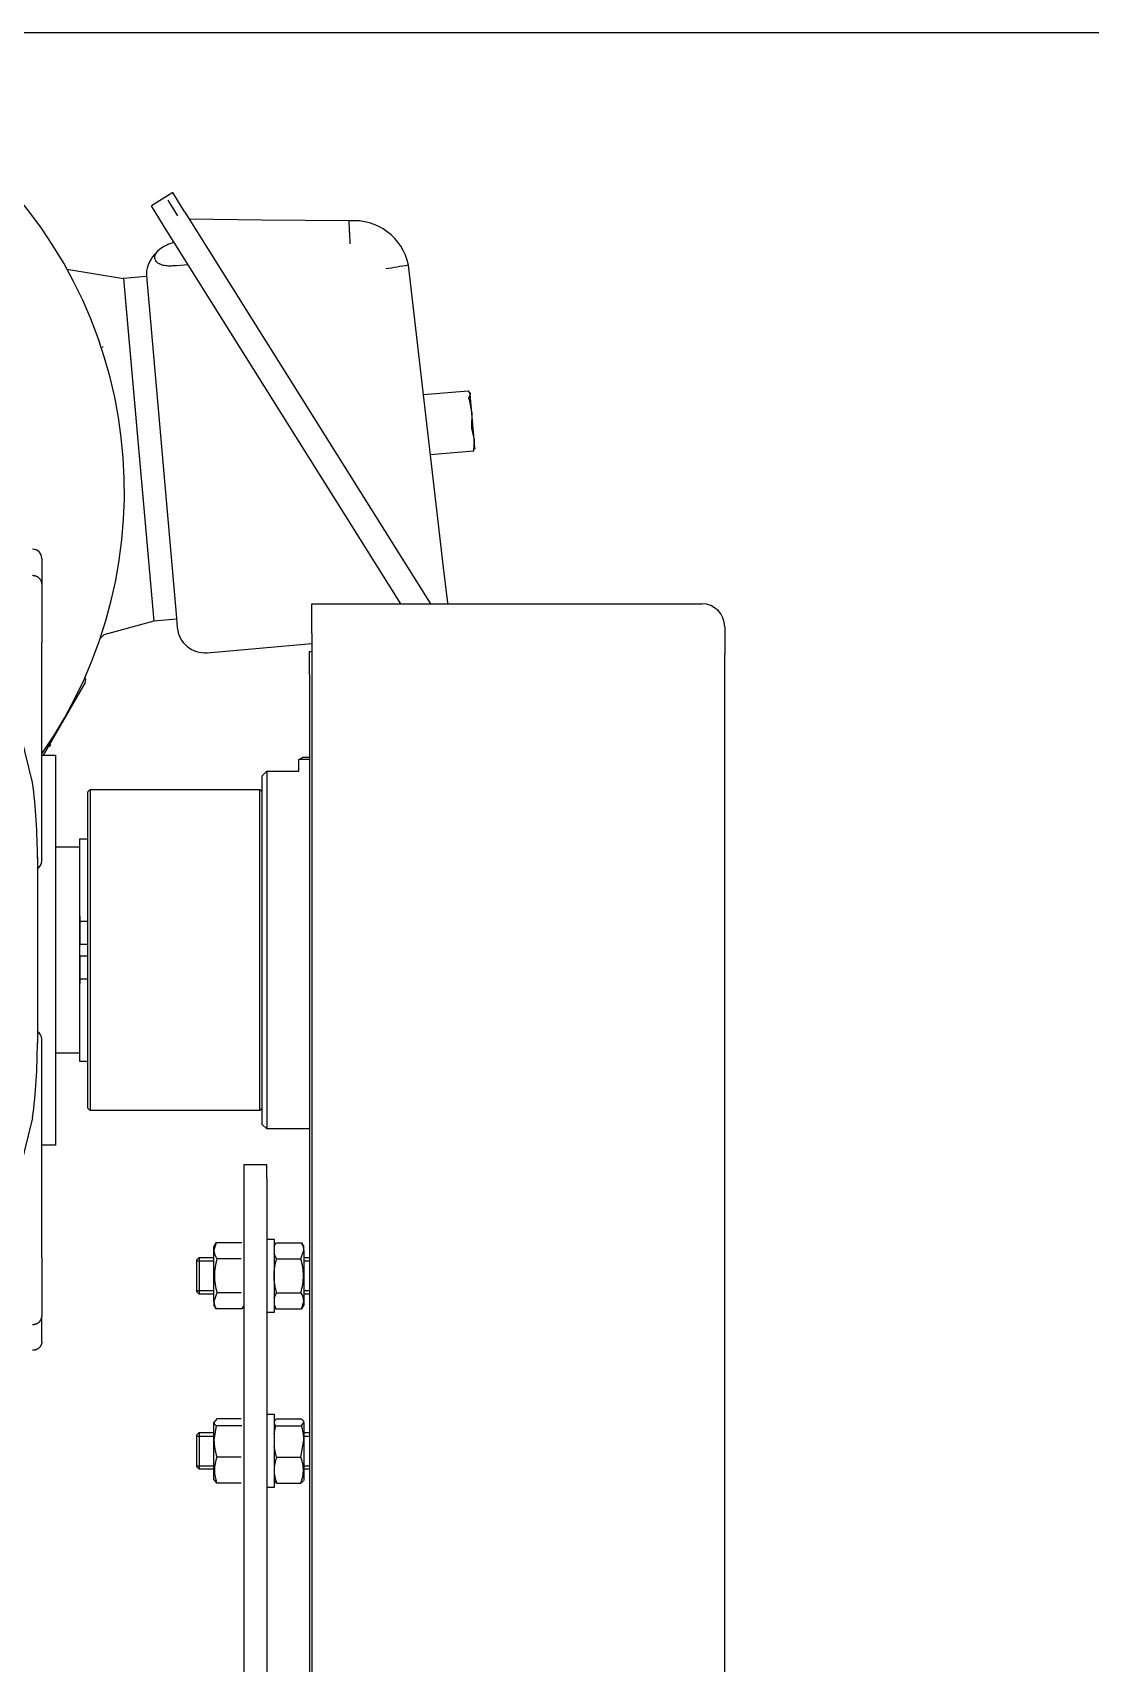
# Model space of a CAD drawing. Header units: metres. Extents: x 1161 to 1456, y 119 to 208.
# Drawn here: x 1364.7362 to 1364.9667, y 181.871 to 182.2265 of the extents above; entities that cross this region are included whole.
import ezdxf

# ---------------------------------------------------------------- set-up
doc = ezdxf.new("R2010")
doc.units = ezdxf.units.M
doc.header["$MEASUREMENT"] = 0

msp = doc.modelspace()

# ---------------------------------------------------------------- linework, layer by layer
msp.add_line((1360.394377581188, 182.2265235414734), (1367.664343160486, 182.2265235414734))
msp.add_line((1360.394377581188, 182.2265235414734), (1367.664343160486, 182.2265235414734))
at = {"linetype": 'Continuous'}
for p, q in [((1364.766750954229, 182.1916553046395), (1364.762090483149, 182.1887346866702)), ((1364.769406061473, 182.1874185127503), (1364.766750954229, 182.1916553046395)), ((1364.764745590394, 182.1844978947811), (1364.762090483149, 182.1887346866702)), ((1364.765679129233, 182.1899818142615), (1364.767811533605, 182.1865791066817)), ((1364.769406061473, 182.1874185127503), (1364.822933613844, 182.1020038462726)), ((1364.816442853685, 182.1020038462726), (1364.764745590394, 182.1844978947811)), ((1364.78611686702, 182.1856628558667), (1364.77040627254, 182.1858224619169)), ((1364.805181395201, 182.1854691767481), (1364.78611686702, 182.1856628558667)), ((1364.767058977927, 182.1808063898307), (1364.766565333295, 182.1806354162077)), ((1364.743703113229, 182.1749655811095), (1364.756044155857, 182.1729219790964)), ((1364.761025038318, 182.173358797018), (1364.756044155857, 182.1729219790969)), ((1364.756044155857, 182.1729219790964), (1364.762596424673, 182.0982087421612)), ((1364.761012346032, 182.1735035227407), (1364.767480395242, 182.0997506126205)), ((1364.77011534666, 182.1759292993529), (1364.767655586702, 182.1757135811063)), ((1364.825759501328, 182.1099393170348), (1364.818079285015, 182.1757973453014)), ((1364.756480973778, 182.1679410966335), (1364.762159606752, 182.1031896246227)), ((1364.751583193545, 182.1579751039504), (1364.751384059341, 182.1579576400991)), ((1364.821367583218, 182.1476001139741), (1364.831118368126, 182.1484531971142)), ((1364.831136896651, 182.1484400514651), (1364.831540393804, 182.1477078440808)), ((1364.831540393804, 182.1477078440808), (1364.831270173157, 182.146916694027)), ((1364.831416481683, 182.14808599244), (1364.831525008558, 182.1478836982588)), ((1364.831525008558, 182.1478836982588), (1364.831540393804, 182.1477078440808)), ((1364.831903212824, 182.1435608037178), (1364.831540393804, 182.1477078440808)), ((1364.831300408074, 182.1465711073301), (1364.831903212824, 182.1435608037187)), ((1364.831903212824, 182.1435608037182), (1364.831832299771, 182.1404915574344)), ((1364.832410762034, 182.1377594897054), (1364.831903212824, 182.1435608037178)), ((1364.831874595538, 182.1400081145994), (1364.832410762034, 182.1377594897054)), ((1364.832410762034, 182.1377594897054), (1364.832273210728, 182.1354519221431)), ((1364.83257087747, 182.1359293618817), (1364.832410762034, 182.1377594897054)), ((1364.832269307258, 182.1352979026238), (1364.822897854089, 182.1344780067107)), ((1364.832285271577, 182.1353140660058), (1364.832428845367, 182.135734420308)), ((1364.83257087747, 182.1359293618817), (1364.832499127379, 182.1357112955098)), ((1364.738219578801, 182.1119126587292), (1364.738219578801, 182.1063424965478)), ((1364.826660292991, 182.1022150081816), (1364.825759501328, 182.1099393170348)), ((1364.738219578801, 182.1063424965474), (1364.738219578801, 182.0935397790973)), ((1364.797019578801, 182.0955533828296), (1364.797019578801, 182.1020038462726)), ((1364.797019578801, 182.1020038462726), (1364.8820195788, 182.1020038462726)), ((1364.762596424673, 182.0982087421612), (1364.751727003924, 182.0952604764721)), ((1364.767577307137, 182.0986455600828), (1364.762596424673, 182.0982087421617)), ((1364.767480395242, 182.0997506126205), (1364.767738707319, 182.0968051700561)), ((1364.751727003924, 182.0952604764721), (1364.750933338674, 182.094440778335)), ((1364.797019578801, 182.0955533828296), (1364.797019578801, 181.9618517213912)), ((1364.887019578801, 182.0970038462724), (1364.887019578801, 182.0909419649647)), ((1364.736219578803, 182.0630778098335), (1364.729060551949, 182.0918807793209)), ((1364.738219578801, 182.0459427768301), (1364.738219578801, 182.0935397790986)), ((1364.77423994778, 182.0913522926094), (1364.797019578801, 182.0933500412298)), ((1364.796548578801, 182.0865804086666), (1364.796548578801, 182.0916438801296)), ((1364.796548578801, 182.0916438801296), (1364.797019578801, 182.0916438801296)), ((1364.887019578801, 181.9572403035263), (1364.887019578801, 182.0909419649647)), ((1364.747643610423, 182.0848746092784), (1364.738491992161, 182.0690235414754)), ((1364.796548578801, 182.0865804086666), (1364.796548578801, 181.9528418252317)), ((1364.739548086076, 182.0712430777403), (1364.73996653004, 182.0709654803463)), ((1364.739817706068, 182.0710642107633), (1364.739938125403, 182.0709843240962)), ((1364.739966530054, 182.0709654803682), (1364.740151150568, 182.0713080663709)), ((1364.739966530041, 182.0709654803459), (1364.740151150568, 182.0713080663709)), ((1364.738219578801, 182.0690235414754), (1364.741219578801, 182.0690235414754)), ((1364.741219578801, 182.0690235414754), (1364.741219578801, 181.9840235414754)), ((1364.7942195788, 182.0680807138188), (1364.7949865788, 182.0685235414753)), ((1364.796548578801, 182.0680807138188), (1364.7942195788, 182.0680807138188)), ((1364.7942195788, 182.0655235414752), (1364.7942195788, 182.0680807138188)), ((1364.796548578801, 182.0685235414753), (1364.7949865788, 182.0685235414753)), ((1364.786219578801, 182.0645235414754), (1364.787219578801, 182.0655235414752)), ((1364.786219578801, 181.9885235414754), (1364.786219578801, 182.0645235414754)), ((1364.787219578801, 182.0655235414752), (1364.787219578801, 181.9875235414752)), ((1364.787219578801, 182.0655235414752), (1364.7942195788, 182.0655235414752)), ((1364.7482195788, 182.0610235414751), (1364.748719578801, 182.0615235414753)), ((1364.7482195788, 181.9920235414752), (1364.7482195788, 182.0610235414751)), ((1364.748719578801, 182.0615235414753), (1364.748719578801, 181.9915235414751)), ((1364.748719578801, 182.0615235414753), (1364.7857195788, 182.0615235414753)), ((1364.7857195788, 181.9915235414751), (1364.7857195788, 182.0615235414753)), ((1364.7857195788, 182.0615235414753), (1364.786219578801, 182.0610235414751)), ((1364.741219578801, 182.0490235414755), (1364.746419578801, 182.0490235414755)), ((1364.746419578801, 182.0490235414755), (1364.746419578801, 182.0040235414754)), ((1364.746469578801, 182.0338881308471), (1364.746469578801, 182.0507985414752)), ((1364.746469578801, 182.0507985414752), (1364.7482195788, 182.0507985414752)), ((1364.737253052857, 182.0467854287077), (1364.737253052857, 182.006146386389)), ((1364.746419578801, 182.0477735414752), (1364.746469578801, 182.0477735414752)), ((1364.746469578801, 182.0338881308471), (1364.746469578801, 182.0327735414753)), ((1364.7482195788, 182.0327735414753), (1364.746469578801, 182.0327735414753)), ((1364.746469578801, 182.0327735414753), (1364.746469578801, 182.0314613557885)), ((1364.746469578801, 182.0314613557885), (1364.746469578801, 182.0277735414751)), ((1364.746469578801, 182.0277735414751), (1364.7482195788, 182.0277735414751)), ((1364.746469578801, 182.0252735414752), (1364.746469578801, 182.0215857271619)), ((1364.746469578801, 182.0252735414752), (1364.7482195788, 182.0252735414752)), ((1364.746469578801, 182.0215857271619), (1364.746469578801, 182.0202735414755)), ((1364.746469578801, 182.0202735414755), (1364.7482195788, 182.0202735414755)), ((1364.746469578801, 182.0202735414755), (1364.746469578801, 182.0191589521033)), ((1364.746469578801, 182.0022485414751), (1364.746469578801, 182.0191589521033)), ((1364.738219578801, 181.9595073038509), (1364.738219578801, 182.0071043061185)), ((1364.746419578801, 182.0040235414754), (1364.741219578801, 182.0040235414754)), ((1364.746469578801, 182.0052735414752), (1364.746419578801, 182.0052735414752)), ((1364.7482195788, 182.0022485414751), (1364.746469578801, 182.0022485414751)), ((1364.748719578801, 181.9915235414751), (1364.7482195788, 181.9920235414752)), ((1364.7857195788, 181.9915235414751), (1364.748719578801, 181.9915235414751)), ((1364.786219578801, 181.9920235414752), (1364.7857195788, 181.9915235414751)), ((1364.736219578803, 181.9899692731242), (1364.729060393579, 181.9611658800177)), ((1364.787219578801, 181.9875235414752), (1364.786219578801, 181.9885235414754)), ((1364.741219578801, 181.9840235414754), (1364.738219578801, 181.9840235414754)), ((1364.796548578801, 181.9875235414752), (1364.787219578801, 181.9875235414752)), ((1364.787219578801, 181.9797235414753), (1364.782219578801, 181.9797235414753)), ((1364.782219578801, 181.9797235414753), (1364.782219578801, 181.9767235414752)), ((1364.787219578801, 181.9767235414752), (1364.787219578801, 181.9797235414753)), ((1364.782219578801, 181.9767235414752), (1364.782219578801, 181.8667235414755)), ((1364.787219578801, 181.9767235414752), (1364.787219578801, 181.8667235414755)), ((1364.776215532226, 181.9627135414753), (1364.775719578801, 181.9610981383708)), ((1364.775719578801, 181.9618545249437), (1364.776215532226, 181.9627135414753)), ((1364.781821207115, 181.9627135414753), (1364.776215532226, 181.9627135414753)), ((1364.787219578801, 181.9635235414753), (1364.7888195788, 181.9635235414753)), ((1364.7888195788, 181.9635235414753), (1364.7888195788, 181.9475235414753)), ((1364.7888195788, 181.9617961627269), (1364.789217950487, 181.9627135414753)), ((1364.7888195788, 181.9620235414754), (1364.789217950487, 181.9627135414753)), ((1364.789217950487, 181.9627135414753), (1364.794823625375, 181.9627135414753)), ((1364.794823625375, 181.9627135414753), (1364.795319578801, 181.9618545249437)), ((1364.738219578801, 181.9595073038532), (1364.738219578801, 181.9467045864031)), ((1364.7720195788, 181.9590235414753), (1364.7725195788, 181.9595235414754)), ((1364.7725195788, 181.9595235414754), (1364.7725195788, 181.9515235414752)), ((1364.7725195788, 181.9595235414754), (1364.775719578801, 181.9595235414754)), ((1364.775719578801, 181.9610981383708), (1364.775719578801, 181.9618545249437)), ((1364.775719578801, 181.9499489445798), (1364.775719578801, 181.9610981383708)), ((1364.781656752291, 181.9592145162055), (1364.776379987049, 181.9592145162055)), ((1364.78938240531, 181.9592145162055), (1364.7888195788, 181.9604001140147)), ((1364.78938240531, 181.9592145162055), (1364.794659170551, 181.9592145162055)), ((1364.794659170551, 181.9592145162055), (1364.795319578801, 181.9610981383708)), ((1364.795319578801, 181.9610981383708), (1364.795319578801, 181.9618545249437)), ((1364.795319578801, 181.9610981383708), (1364.795319578801, 181.9499489445798)), ((1364.795319578801, 181.9595235414754), (1364.796548578801, 181.9595235414754)), ((1364.797019578801, 181.9618517213912), (1364.797019578801, 181.5932538462726)), ((1364.7720195788, 181.9520235414753), (1364.7720195788, 181.9590235414753)), ((1364.7720195788, 181.9587565414754), (1364.775719578801, 181.9587565414754)), ((1364.795319578801, 181.9587565414754), (1364.796548578801, 181.9587565414754)), ((1364.887019578801, 181.5982538462727), (1364.887019578801, 181.9572403035263)), ((1364.7720195788, 181.9522905414752), (1364.775719578801, 181.9522905414752)), ((1364.7725195788, 181.9515235414752), (1364.7720195788, 181.9520235414753)), ((1364.795319578801, 181.9522905414752), (1364.796548578801, 181.9522905414752)), ((1364.796548578801, 181.9528418252317), (1364.796548578801, 181.6186885414755)), ((1364.775719578801, 181.9515235414752), (1364.7725195788, 181.9515235414752)), ((1364.776379987049, 181.951832566745), (1364.775719578801, 181.9499489445798)), ((1364.775719578801, 181.9499489445798), (1364.775719578801, 181.9491925580069)), ((1364.776215532226, 181.9483335414753), (1364.775719578801, 181.9491925580069)), ((1364.781656752291, 181.951832566745), (1364.776379987049, 181.951832566745)), ((1364.782219578801, 181.9490235414751), (1364.781821207115, 181.9483335414753)), ((1364.7888195788, 181.9506469689359), (1364.78938240531, 181.951832566745)), ((1364.7888195788, 181.9492509202237), (1364.789217950487, 181.9483335414753)), ((1364.78938240531, 181.951832566745), (1364.794659170551, 181.951832566745)), ((1364.794823625375, 181.9483335414753), (1364.795319578801, 181.9499489445798)), ((1364.795319578801, 181.9491925580069), (1364.794823625375, 181.9483335414753)), ((1364.796548578801, 181.9515235414752), (1364.795319578801, 181.9515235414752)), ((1364.795319578801, 181.9499489445798), (1364.795319578801, 181.9491925580069)), ((1364.738219578801, 181.9411344242213), (1364.738219578801, 181.9467045864026)), ((1364.781821207115, 181.9483335414753), (1364.776215532226, 181.9483335414753)), ((1364.7888195788, 181.9475235414753), (1364.787219578801, 181.9475235414753)), ((1364.789217950487, 181.9483335414753), (1364.794823625375, 181.9483335414753)), ((1364.776379987049, 181.9243644574149), (1364.775719578801, 181.9235453012725)), ((1364.781656752291, 181.9243644574149), (1364.776379987049, 181.9243644574149)), ((1364.787219578801, 181.9253502829875), (1364.7888195788, 181.9253502829875)), ((1364.7888195788, 181.9253502829875), (1364.7888195788, 181.9093502829874)), ((1364.7888195788, 181.9238488605261), (1364.78938240531, 181.9243644574149)), ((1364.78938240531, 181.9243644574149), (1364.794659170551, 181.9243644574149)), ((1364.7720195788, 181.9208502829875), (1364.7725195788, 181.9213502829876)), ((1364.7720195788, 181.9138502829874), (1364.7720195788, 181.9208502829875)), ((1364.7720195788, 181.9205832829876), (1364.775719578801, 181.9205832829876)), ((1364.7725195788, 181.9213502829876), (1364.7725195788, 181.9133502829873)), ((1364.7725195788, 181.9213502829876), (1364.775719578801, 181.9213502829876)), ((1364.775719578801, 181.919672234908), (1364.775719578801, 181.9235453012725)), ((1364.776215532226, 181.9228427891653), (1364.775719578801, 181.919672234908)), ((1364.781821207115, 181.9228427891653), (1364.776215532226, 181.9228427891653)), ((1364.7888195788, 181.921042248428), (1364.789217950487, 181.9228427891653)), ((1364.789217950487, 181.9228427891653), (1364.794823625375, 181.9228427891653)), ((1364.794823625375, 181.9228427891653), (1364.795319578801, 181.9235453012725)), ((1364.795319578801, 181.9235453012725), (1364.795319578801, 181.919672234908)), ((1364.795319578801, 181.9213502829876), (1364.796548578801, 181.9213502829876)), ((1364.795319578801, 181.9205832829876), (1364.796548578801, 181.9205832829876)), ((1364.775719578801, 181.911019299519), (1364.775719578801, 181.919672234908)), ((1364.78938240531, 181.9159752466713), (1364.7888195788, 181.9183022213879)), ((1364.794659170551, 181.9159752466713), (1364.795319578801, 181.919672234908)), ((1364.795319578801, 181.919672234908), (1364.795319578801, 181.911019299519)), ((1364.7720195788, 181.9141172829873), (1364.775719578801, 181.9141172829873)), ((1364.7725195788, 181.9133502829873), (1364.7720195788, 181.9138502829874)), ((1364.775719578801, 181.9133502829873), (1364.7725195788, 181.9133502829873)), ((1364.781656752291, 181.9159752466713), (1364.776379987049, 181.9159752466713)), ((1364.78938240531, 181.9159752466713), (1364.794659170551, 181.9159752466713)), ((1364.795319578801, 181.9141172829873), (1364.796548578801, 181.9141172829873)), ((1364.796548578801, 181.9133502829873), (1364.795319578801, 181.9133502829873)), ((1364.776379987049, 181.91033610856), (1364.775719578801, 181.9111552647028)), ((1364.781656752291, 181.91033610856), (1364.776379987049, 181.91033610856)), ((1364.7888195788, 181.9093502829874), (1364.787219578801, 181.9093502829874)), ((1364.7888195788, 181.9108517054488), (1364.78938240531, 181.91033610856)), ((1364.78938240531, 181.91033610856), (1364.794659170551, 181.91033610856))]:
    msp.add_line(p, q, dxfattribs=at)
for centre, radius, start, end in [((1364.6562195788, 182.1265235414753), 0.09999999999829401, 325.0847937513207, 214.9152062486793), ((1364.80629713843, 182.1735211594587), 0.0120000000038919, 10.93423562471276, 95.33498726213087), ((1364.768957784283, 182.1728269860646), 0.008166725354998, 107.0347155537739, 128.6038003701676), ((1364.768957784281, 182.1728269860664), 0.0081667253525562, 128.603800369134, 159.4160668372729), ((1364.765993228495, 182.1739403406605), 0.0050000000006024, 159.4160668403339, 185.0119540202863), ((1364.884653447073, 181.7433718820026), 0.4375201713784448, 98.75226731765966, 99.40763811592079), ((1364.832931641872, 182.140344165788), 0.0011091786833614, 172.3637440405996, 197.6362559589928), ((1364.736219578802, 182.1119126587283), 0.0019999999997337, 359.9999994056048, 90), ((1364.821693949347, 182.1016358442994), 0.0050000000008361, 4.220808545162798, 6.651660635497687), ((1364.8820195788, 182.0970038462724), 0.005, 0, 90), ((1364.773715766274, 182.097329351564), 0.0059999999996274, 185.0119540365024, 275.011954039602), ((1364.74677758502, 182.0853746092785), 0.0010000000000932, 330.0000000113716, 33.70163208442258), ((1364.611456113027, 182.0469643130037), 0.1257997105404117, 359.7779262025682, 7.359148251458657), ((1364.736310421905, 182.0459744289847), 0.0019094192623957, 298.7078932852766, 359.0501730614544), ((1364.611456063635, 182.0060827725965), 0.1257997598653794, 352.6408534371687, 0.08415989686355299), ((1364.73631042368, 182.0070726550516), 0.0019094174679378, 0.9497951730874362, 61.29213797889771), ((1364.792162183035, 181.961012603837), 0.0031585541279629, 1.551775517301274, 32.58279635023335), ((1364.779116521563, 181.961231542653), 0.003399561270686, 182.2489565000316, 216.3929350643887), ((1364.778876974567, 181.9500344791135), 0.0031585541279629, 181.5517755173011, 212.5827963502333), ((1364.792623585188, 181.95035762403), 0.0039617241078288, 196.221356932515, 210.7244312933021), ((1364.791922636038, 181.9498155402976), 0.003399561270686, 2.248956500031659, 36.39293506438875), ((1364.790151020714, 181.9241728722682), 0.0016247280105006, 214.9666232348007, 234.9498513578049), ((1364.784338624362, 181.9195786077699), 0.0109813535790026, 0.4885103479971786, 17.29236454821947), ((1364.787215175284, 181.9198182608539), 0.011496523912135, 180.7277761036677, 199.5285292975816), ((1364.783245945246, 181.9131556776156), 0.0074223548560819, 157.6740431846284, 202.3259568153715), ((1364.79681142265, 181.9130263493753), 0.0079928902086956, 158.349737864457, 179.0728903427659), ((1364.796805145558, 181.9132837528582), 0.0079865937479137, 180.9188504693499, 201.6585213210798), ((1364.787793212355, 181.9131556776156), 0.0074223548560816, 337.6740431846284, 22.32595681537159)]:
    msp.add_arc(centre, radius, start, end, dxfattribs=at)
for points, knots in [([(1364.805423729223, 182.180466456829), (1364.805414515147, 182.1806289538631), (1364.805405026453, 182.1807950103094), (1364.805387076803, 182.1811197424682), (1364.805378356735, 182.1812806366889), (1364.805352884368, 182.1817589491907), (1364.805336706081, 182.1820742493583), (1364.805306401834, 182.1826826027764), (1364.805292535169, 182.1829702520904), (1364.805266958114, 182.1835133200125), (1364.805255148911, 182.1837710517489), (1364.805234316885, 182.1842341222373), (1364.80522520755, 182.1844412077449), (1364.805209359046, 182.1848061569227), (1364.805202667216, 182.1849629847853), (1364.805192083752, 182.1852129294817), (1364.805188095705, 182.1853082907183), (1364.805182709031, 182.1854374360164), (1364.805181395191, 182.1854691767476), (1364.805181395201, 182.1854691767481)], [0, 0, 0, 0, 0.0624999999999982, 0.0624999999999982, 0.1249999999999963, 0.1249999999999963, 0.2499999999999968, 0.2499999999999968, 0.3749999999999973, 0.3749999999999973, 0.4999999999999979, 0.4999999999999979, 0.6249999999999984, 0.6249999999999984, 0.7499999999999992, 0.7499999999999992, 0.8749999999999994, 0.8749999999999994, 1, 1, 1, 1]), ([(1364.767655586702, 182.1757135811063), (1364.76725250557, 182.175678231334), (1364.7668496009, 182.1756465412155), (1364.766246722924, 182.175629679603), (1364.766046012984, 182.1756292310752), (1364.765645316946, 182.1756433457645), (1364.765446428052, 182.1756579942021), (1364.765060287157, 182.1757053243026), (1364.764871981706, 182.1757379947485), (1364.764506571827, 182.1758245045321), (1364.764331132551, 182.1758782171692), (1364.76400699758, 182.1760038693259), (1364.763856523024, 182.1760761650999), (1364.76358000939, 182.1762407167885), (1364.763455123005, 182.1763327443137), (1364.763134388633, 182.1766263269033), (1364.762984913521, 182.1768530559071), (1364.762868708927, 182.1772077903343), (1364.762847056941, 182.1773299283036), (1364.762837687192, 182.1775766619585), (1364.762849775733, 182.1776998950186), (1364.762904790786, 182.1779461152069), (1364.762948181167, 182.1780699461856), (1364.763063174175, 182.1783129790292), (1364.763134301163, 182.1784317145462), (1364.763385355923, 182.1787802348522), (1364.763604488899, 182.1790032691684), (1364.76386230763, 182.1792091111584)], [0, 0, 0, 0, 0.1250000000000001, 0.1250000000000001, 0.1875000000000014, 0.1875000000000014, 0.2500000000000027, 0.2500000000000027, 0.3125000000000039, 0.3125000000000039, 0.3750000000000053, 0.3750000000000053, 0.4375000000000066, 0.4375000000000066, 0.5000000000000079, 0.5000000000000079, 0.6250000000000085, 0.6250000000000085, 0.6875000000000071, 0.6875000000000071, 0.7500000000000057, 0.7500000000000057, 0.8125000000000042, 0.8125000000000042, 0.8750000000000028, 0.8750000000000028, 1, 1, 1, 1]), ([(1364.831300408075, 182.1465711073306), (1364.831275771406, 182.1466527497596), (1364.831259770538, 182.1467289070688), (1364.831249139659, 182.1468498754335), (1364.831254632737, 182.1468943337509), (1364.831270173157, 182.146916694027)], [0, 0, 0, 0, 0.5, 0.5, 1, 1, 1, 1]), ([(1364.832285271577, 182.1353140660054), (1364.832269733651, 182.1352917093195), (1364.832260336061, 182.1352923908112), (1364.83225607996, 182.1353404951124), (1364.832261300421, 182.1353880694747), (1364.832273210726, 182.1354519221426)], [0, 0, 0, 0, 0.5, 0.5, 1, 1, 1, 1]), ([(1364.776379987049, 181.9592145162055), (1364.776207859248, 181.9586107445515), (1364.776065573128, 181.9579988512355), (1364.775870360641, 181.956770533639), (1364.775817410618, 181.9561519165718), (1364.77581691226, 181.9549041596252), (1364.775870887664, 181.9542704224387), (1364.77606799105, 181.9530358708069), (1364.776209580689, 181.9524303001063), (1364.776379987049, 181.951832566745)], [0, 0, 0, 0, 0.25, 0.25, 0.5, 0.5, 0.75, 0.75, 1, 1, 1, 1]), ([(1364.7888195788, 181.9555235414755), (1364.7888195788, 181.956146835671), (1364.788873702663, 181.9567798526018), (1364.789070756365, 181.9580126761239), (1364.789212199017, 181.9586174846186), (1364.78938240531, 181.9592145162055)], [0, 0, 0, 0, 0.5, 0.5, 1, 1, 1, 1]), ([(1364.794659170551, 181.951832566745), (1364.794831298355, 181.9524363383989), (1364.794973584475, 181.953048231715), (1364.795168796961, 181.9542765493116), (1364.795221746984, 181.9548951663786), (1364.795222245343, 181.9561429233254), (1364.795168269938, 181.9567766605119), (1364.794971166553, 181.9580112121435), (1364.794829576913, 181.9586167828443), (1364.794659170551, 181.9592145162055)], [0, 0, 0, 0, 0.25, 0.25, 0.5, 0.5, 0.75, 0.75, 1, 1, 1, 1]), ([(1364.78938240531, 181.951832566745), (1364.789210048318, 181.952437142324), (1364.789067682091, 181.9530495543559), (1364.788872438465, 181.9542793170054), (1364.7888195788, 181.9548987447843), (1364.7888195788, 181.9555235414755)], [0, 0, 0, 0, 0.5, 0.5, 1, 1, 1, 1]), ([(1364.795319578801, 181.9235453012725), (1364.795319578801, 181.9236148459982), (1364.795303670432, 181.923685152131), (1364.795242072574, 181.9238240368532), (1364.795196585161, 181.9238928193081), (1364.795022590186, 181.9240974804501), (1364.794856870424, 181.9242316873138), (1364.794659170551, 181.9243644574149)], [0, 0, 0, 0, 0.2500000000000003, 0.2500000000000003, 0.5000000000000006, 0.5000000000000006, 1, 1, 1, 1]), ([(1364.775719578801, 181.9235453012725), (1364.775719578801, 181.9234860227144), (1364.775731069686, 181.9234262680261), (1364.775775974427, 181.9233078074795), (1364.775809300718, 181.9232489463316), (1364.775938358403, 181.9230733499967), (1364.776063109741, 181.9229575999193), (1364.776215532226, 181.9228427891653)], [0, 0, 0, 0, 0.2500000000000002, 0.2500000000000002, 0.5000000000000006, 0.5000000000000006, 1, 1, 1, 1]), ([(1364.795319578801, 181.9111552647028), (1364.795319578801, 181.9110857199767), (1364.795303670432, 181.9110154138439), (1364.795242072574, 181.9108765291217), (1364.795196585161, 181.9108077466666), (1364.795022590186, 181.9106030855246), (1364.794856870424, 181.9104688786611), (1364.794659170551, 181.91033610856)], [0, 0, 0, 0, 0.2500000000000002, 0.2500000000000002, 0.5000000000000006, 0.5000000000000006, 1, 1, 1, 1])]:
    msp.add_open_spline(points, degree=3, knots=knots, dxfattribs=at)
msp.add_open_spline([(1364.831136896651, 182.1484400514655), (1364.831127945708, 182.1484490653207), (1364.831121182114, 182.1484533721087), (1364.83111672469, 182.1484529584896)], degree=3, dxfattribs=at)
for points, weights in [([(1364.738219578802, 182.1063424965533), (1364.738219578801, 182.1073985007961), (1364.737391151676, 182.1081452085604), (1364.736219578802, 182.1081452085587)], [0.9562344849184756, 0.7695180875593421, 0.769518087525139, 0.956234484815865]), ([(1364.736219578802, 181.9449018743954), (1364.73739115168, 181.9449018743813), (1364.738219578805, 181.9456485821502), (1364.738219578801, 181.9467045863966)], [0.956234485022135, 0.7695180870347323, 0.7695180874905893, 0.956234486389706]), ([(1364.738219578801, 181.9411344242281), (1364.738219578801, 181.9400430129886), (1364.737391151677, 181.939271268704), (1364.736219578802, 181.9392712687063)], [0.9562344850743396, 0.7695180875593464, 0.7695180874731876, 0.9562344848158634])]:
    msp.add_rational_spline(points, weights, degree=3, dxfattribs=at)

doc.saveas('drawing.dxf')
